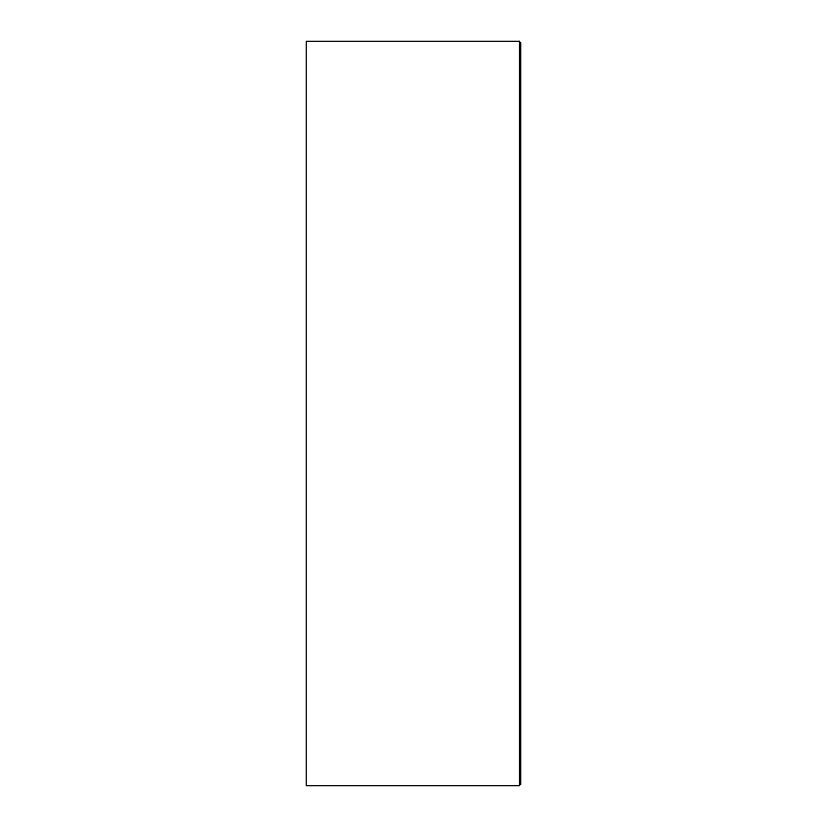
<?xml version="1.0" encoding="UTF-8"?>
<svg xmlns="http://www.w3.org/2000/svg" width="827" height="827" viewBox="0 0 827 827"><rect width="100%" height="100%" fill="white"/><g stroke="black" fill="none" stroke-linecap="round" stroke-linejoin="round"><path stroke-width="1.24" d="M519.521 42.508L520.69 42.508L520.69 784.492L519.521 784.492M519.521 41.35L306.31 41.35L306.31 785.65L519.521 785.65L519.521 41.35"/></g></svg>
